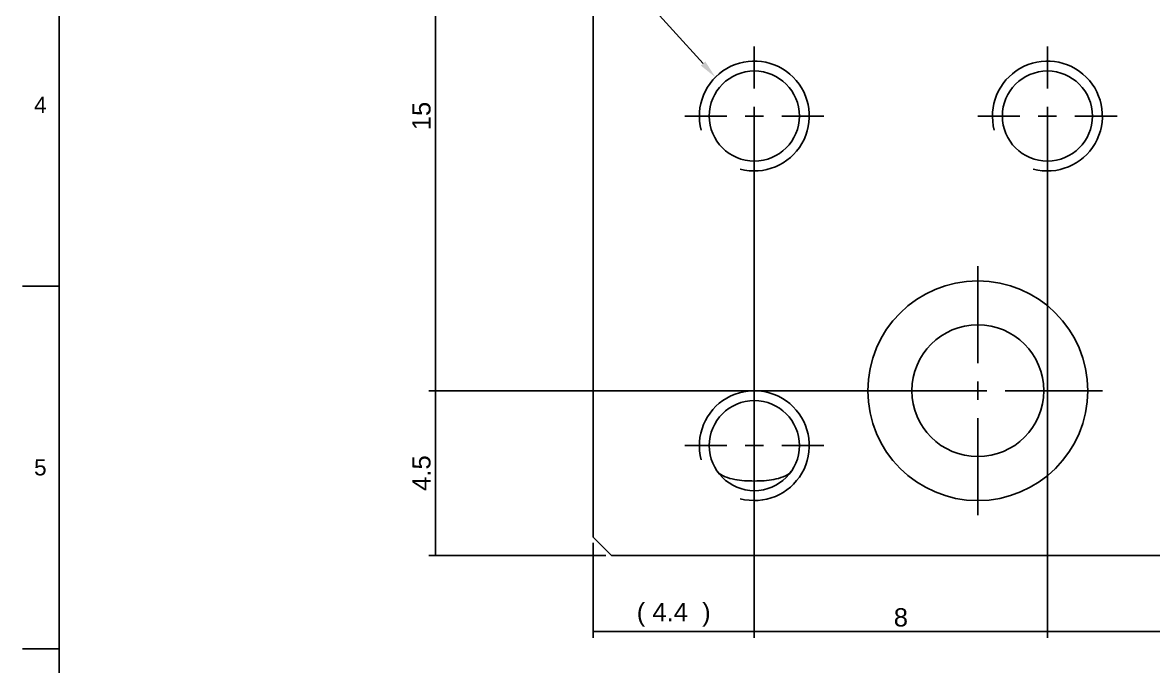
# Model space of a CAD drawing. Header units: millimetres. Extents: x 0 to 416, y -34 to 292.
# Drawn here: x 5 to 159.3, y 47.1 to 135 of the extents above; entities that cross this region are included whole.
import ezdxf
from ezdxf import colors
from ezdxf.entities.mleader import LeaderData, LeaderLine
from ezdxf.lldxf.tags import DXFTag
from ezdxf.math import Vec2, Vec3

# ---------------------------------------------------------------- set-up
doc = ezdxf.new("R2010")
doc.units = ezdxf.units.MM
for name, color, linetype in [('Default', 7, 'Continuous'), ('SLIDER', 7, 'Continuous'), ('Template', 7, 'Continuous')]:
    doc.layers.add(name, color=color, linetype=linetype)
doc.styles.add('SEACAD_Arial', font='arial.ttf')
tags = doc.linetypes.add('CENTER2', pattern=[28.575, 19.05, -3.175, 3.175, -3.175]).pattern_tags.tags
tags[10:11] = [DXFTag(74, 4), DXFTag(75, 0), DXFTag(340, '0'), DXFTag(46, 0.0), DXFTag(50, 0.0), DXFTag(44, 0.0), DXFTag(45, 0.0)]
tags[8:9] = [DXFTag(74, 4), DXFTag(75, 0), DXFTag(340, '0'), DXFTag(46, 0.0), DXFTag(50, 0.0), DXFTag(44, 0.0), DXFTag(45, 0.0)]
tags[6:7] = [DXFTag(74, 4), DXFTag(75, 0), DXFTag(340, '0'), DXFTag(46, 0.0), DXFTag(50, 0.0), DXFTag(44, 0.0), DXFTag(45, 0.0)]
tags[4:5] = [DXFTag(74, 4), DXFTag(75, 0), DXFTag(340, '0'), DXFTag(46, 0.0), DXFTag(50, 0.0), DXFTag(44, 0.0), DXFTag(45, 0.0)]
doc.dimstyles.new('STD', dxfattribs={"dimtxt": 2.5, "dimasz": 2, "dimexe": 0.875, "dimexo": 0.75, "dimtad": 1, "dimdec": 3, "dimlfac": 0.2, "dimdsep": 46, "dimtxsty": 'SEACAD_Arial', "dimblk1": '_SE_FILLED', "dimblk2": '_SE_FILLED', "dimsah": 1, "dimcen": 1.25, "dimadec": 1, "dimazin": 0, "dimtfac": 0.5, "dimtdec": 4, "dimtmove": 0, "dimatfit": 3, "dimfxl": 1, "dimarcsym": 0})

# ---------------------------------------------------------------- blocks, each defined once
blk = doc.blocks.new('SE')
at = {"layer": 'SLIDER', "color": 7, "linetype": 'Continuous'}
for p, q in [((85.35, 177.22), (82.85, 174.72)), ((235.35, 177.22), (85.35, 177.22)), ((237.85, 174.72), (235.35, 177.22)), ((82.85, 64.72), (82.85, 174.72)), ((237.85, 174.72), (237.85, 64.72)), ((82.85, 64.72), (85.35, 62.22)), ((235.35, 62.22), (237.85, 64.72)), ((85.35, 62.22), (235.35, 62.22))]:
    blk.add_line(p, q, dxfattribs=at)
for centre, radius in [((135.35, 159.72), 15), ((185.35, 159.72), 15), ((135.35, 159.72), 9), ((185.35, 159.72), 9), ((104.85, 122.22), 6.15), ((144.85, 122.22), 6.15), ((184.85, 122.22), 6.15), ((224.85, 122.22), 6.15), ((135.35, 84.72), 15), ((185.35, 84.72), 15), ((135.35, 84.72), 9), ((185.35, 84.72), 9), ((104.85, 77.22), 6.15), ((224.85, 77.22), 6.15)]:
    blk.add_circle(centre, radius, dxfattribs=at)
for centre in [(104.85, 122.22), (144.85, 122.22), (184.85, 122.22), (224.85, 122.22), (104.85, 77.22), (224.85, 77.22)]:
    blk.add_arc(centre, 7.5, 255, 195, dxfattribs=at)
for points in [[(99.79, 73.72), (100.05, 73.34), (100.48, 73.12), (101.3, 72.8), (101.74, 72.69), (103.05, 72.44), (103.94, 72.39), (105.76, 72.39), (106.65, 72.44), (107.95, 72.69), (108.39, 72.8), (109.22, 73.13), (109.64, 73.34), (109.9, 73.72)], [(219.79, 73.72), (220.05, 73.34), (220.48, 73.12), (221.3, 72.8), (221.74, 72.69), (223.05, 72.44), (223.94, 72.39), (225.76, 72.39), (226.65, 72.44), (227.95, 72.69), (228.39, 72.8), (229.22, 73.13), (229.64, 73.34), (229.9, 73.72)]]:
    blk.add_open_spline(points, degree=3, knots=[0, 0, 0, 0, 0.125, 0.125, 0.25, 0.25, 0.5, 0.5, 0.75, 0.75, 0.875, 0.875, 1, 1, 1, 1], dxfattribs=at)
blk = doc.blocks.new('SEANNOT_GROUP2')
at = {"layer": 'Default', "color": 7, "linetype": 'CENTER2'}
for p, q in [((135.35, 88.47), (135.35, 101.72)), ((135.35, 85.97), (135.35, 83.47)), ((131.6, 84.72), (118.35, 84.72)), ((136.6, 84.72), (134.1, 84.72)), ((139.1, 84.72), (152.35, 84.72)), ((135.35, 80.97), (135.35, 67.72))]:
    blk.add_line(p, q, dxfattribs=at)
blk = doc.blocks.new('SEANNOT_GROUP4')
at = {"layer": 'Default', "color": 7, "linetype": 'CENTER2'}
for p, q in [((104.85, 125.97), (104.85, 131.72)), ((104.85, 123.47), (104.85, 120.97)), ((101.1, 122.22), (95.35, 122.22)), ((106.1, 122.22), (103.6, 122.22)), ((108.6, 122.22), (114.35, 122.22)), ((104.85, 118.47), (104.85, 112.72))]:
    blk.add_line(p, q, dxfattribs=at)
blk = doc.blocks.new('SEANNOT_GROUP5')
at = {"layer": 'Default', "color": 7, "linetype": 'CENTER2'}
for p, q in [((104.85, 80.97), (104.85, 86.72)), ((101.1, 77.22), (95.35, 77.22)), ((106.1, 77.22), (103.6, 77.22)), ((104.85, 78.47), (104.85, 75.97)), ((108.6, 77.22), (114.35, 77.22)), ((104.85, 73.47), (104.85, 67.72))]:
    blk.add_line(p, q, dxfattribs=at)
blk = doc.blocks.new('SEANNOT_GROUP6')
at = {"layer": 'Default', "color": 7, "linetype": 'CENTER2'}
for p, q in [((144.85, 125.97), (144.85, 131.72)), ((144.85, 123.47), (144.85, 120.97)), ((141.1, 122.22), (135.35, 122.22)), ((146.1, 122.22), (143.6, 122.22)), ((148.6, 122.22), (154.35, 122.22)), ((144.85, 118.47), (144.85, 112.72))]:
    blk.add_line(p, q, dxfattribs=at)
blk = doc.blocks.new('_SE_FILLED')
at = {"color": 0}
blk.add_line((0, 0), (-1, 0), dxfattribs=at)
blk.add_solid([(0, 0), (-1, -0.1665), (-1, 0.1665), (0, 0)], dxfattribs=at)
blk = doc.blocks.new('*D125')
at = {"layer": 'Default', "color": 0, "linetype": 'Continuous', "lineweight": -2}
for p, q in [((144.85, 121.47), (144.85, 50.98)), ((184.85, 121.47), (184.85, 50.98)), ((182.85, 51.86), (146.85, 51.86))]:
    blk.add_line(p, q, dxfattribs=at)
at = {"layer": 'Defpoints', "color": 0, "linetype": 'Continuous'}
for p in [(144.85, 122.22), (184.85, 122.22), (144.85, 51.86)]:
    blk.add_point(p, dxfattribs=at)
at = {"layer": 'Default', "color": 0, "linetype": 'Continuous', "lineweight": -2, "xscale": 2, "yscale": 2, "zscale": 2, "rotation": 180}
blk.add_blockref('_SE_FILLED', (144.85, 51.86), dxfattribs=at)
at = {"layer": 'Default', "color": 0, "linetype": 'Continuous', "lineweight": -2, "xscale": 2, "yscale": 2, "zscale": 2}
blk.add_blockref('_SE_FILLED', (184.85, 51.86), dxfattribs=at)
at = {"layer": 'Default', "color": 0, "linetype": 'Continuous', "insert": (164.85, 53.76), "char_height": 2.5, "attachment_point": 5, "style": 'SEACAD_Arial'}
blk.add_mtext('\\A1;8 ', dxfattribs=at)
blk = doc.blocks.new('*D126')
at = {"layer": 'Default', "color": 0, "linetype": 'Continuous', "lineweight": -2}
for p, q in [((104.85, 121.47), (104.85, 50.98)), ((144.85, 121.47), (144.85, 50.98)), ((142.85, 51.86), (106.85, 51.86))]:
    blk.add_line(p, q, dxfattribs=at)
at = {"layer": 'Defpoints', "color": 0, "linetype": 'Continuous'}
for p in [(104.85, 122.22), (144.85, 122.22), (104.85, 51.86)]:
    blk.add_point(p, dxfattribs=at)
at = {"layer": 'Default', "color": 0, "linetype": 'Continuous', "lineweight": -2, "xscale": 2, "yscale": 2, "zscale": 2, "rotation": 180}
blk.add_blockref('_SE_FILLED', (104.85, 51.86), dxfattribs=at)
at = {"layer": 'Default', "color": 0, "linetype": 'Continuous', "lineweight": -2, "xscale": 2, "yscale": 2, "zscale": 2}
blk.add_blockref('_SE_FILLED', (144.85, 51.86), dxfattribs=at)
at = {"layer": 'Default', "color": 0, "linetype": 'Continuous', "insert": (124.85, 53.76), "char_height": 2.5, "attachment_point": 5, "style": 'SEACAD_Arial'}
blk.add_mtext('\\A1;8 ', dxfattribs=at)
blk = doc.blocks.new('*D129')
at = {"layer": 'Default', "color": 0, "linetype": 'Continuous', "lineweight": -2}
for p, q in [((134.6, 84.72), (60.45, 84.72)), ((61.33, 64.22), (61.33, 82.72)), ((84.6, 62.22), (60.45, 62.22))]:
    blk.add_line(p, q, dxfattribs=at)
at = {"layer": 'Defpoints', "color": 0, "linetype": 'Continuous'}
for p in [(61.33, 84.72), (135.35, 84.72), (85.35, 62.22)]:
    blk.add_point(p, dxfattribs=at)
at = {"layer": 'Default', "color": 0, "linetype": 'Continuous', "lineweight": -2, "xscale": 2, "yscale": 2, "zscale": 2}
for p, rotation in [((61.33, 84.72), 90), ((61.33, 62.22), 270)]:
    blk.add_blockref('_SE_FILLED', p, dxfattribs=dict(at, rotation=rotation))
at = {"layer": 'Default', "color": 0, "linetype": 'Continuous', "insert": (59.43, 73.47), "char_height": 2.5, "attachment_point": 5, "rotation": 90, "style": 'SEACAD_Arial'}
blk.add_mtext('\\A1;4.5 ', dxfattribs=at)
blk = doc.blocks.new('*D130')
at = {"layer": 'Default', "color": 0, "linetype": 'Continuous', "lineweight": -2}
for p, q in [((134.6, 159.72), (60.45, 159.72)), ((61.33, 86.72), (61.33, 157.72)), ((134.6, 84.72), (60.45, 84.72))]:
    blk.add_line(p, q, dxfattribs=at)
at = {"layer": 'Defpoints', "color": 0, "linetype": 'Continuous'}
for p in [(61.33, 159.72), (135.35, 159.72), (135.35, 84.72)]:
    blk.add_point(p, dxfattribs=at)
at = {"layer": 'Default', "color": 0, "linetype": 'Continuous', "lineweight": -2, "xscale": 2, "yscale": 2, "zscale": 2}
for p, rotation in [((61.33, 159.72), 90), ((61.33, 84.72), 270)]:
    blk.add_blockref('_SE_FILLED', p, dxfattribs=dict(at, rotation=rotation))
at = {"layer": 'Default', "color": 0, "linetype": 'Continuous', "insert": (59.43, 122.22), "char_height": 2.5, "attachment_point": 5, "rotation": 90, "style": 'SEACAD_Arial'}
blk.add_mtext('\\A1;15 ', dxfattribs=at)
blk = doc.blocks.new('*D134')
at = {"layer": 'Default', "color": 0, "linetype": 'Continuous', "lineweight": -2}
for p, q in [((104.85, 76.47), (104.85, 50.98)), ((82.85, 63.97), (82.85, 50.98)), ((84.85, 51.86), (102.85, 51.86))]:
    blk.add_line(p, q, dxfattribs=at)
at = {"layer": 'Defpoints', "color": 0, "linetype": 'Continuous'}
for p in [(104.85, 77.22), (82.85, 64.72), (104.85, 51.86)]:
    blk.add_point(p, dxfattribs=at)
at = {"layer": 'Default', "color": 0, "linetype": 'Continuous', "lineweight": -2, "xscale": 2, "yscale": 2, "zscale": 2, "rotation": 180}
blk.add_blockref('_SE_FILLED', (82.85, 51.86), dxfattribs=at)
at = {"layer": 'Default', "color": 0, "linetype": 'Continuous', "lineweight": -2, "xscale": 2, "yscale": 2, "zscale": 2}
blk.add_blockref('_SE_FILLED', (104.85, 51.86), dxfattribs=at)
at = {"layer": 'Default', "color": 0, "linetype": 'Continuous', "insert": (93.85, 54.12), "char_height": 2.5, "attachment_point": 5, "style": 'SEACAD_Arial'}
blk.add_mtext('\\A1;( 4.4  )', dxfattribs=at)
blk = doc.blocks.new('_DOT')
at = {"color": 0, "linetype": 'ByBlock', "lineweight": -2}
blk.add_line((-0.5, 0), (-1, 0), dxfattribs=at)
at = {"color": 0, "linetype": 'ByBlock', "const_width": 0.5}
blk.add_lwpolyline([(-0.25, 0, 1), (0.25, 0, 1)], format="xyb", close=True, dxfattribs=at)

msp = doc.modelspace()

# ---------------------------------------------------------------- linework, layer by layer
at = {"layer": 'Template', "color": 7, "linetype": 'Continuous'}
for p, q in [((10, 287), (10, 10)), ((10, 99), (5, 99)), ((10, 49.5), (5, 49.5))]:
    msp.add_line(p, q, dxfattribs=at)

# ---------------------------------------------------------------- block references
at = {"layer": 'Default'}
for name in ['SE', 'SEANNOT_GROUP4', 'SEANNOT_GROUP6', 'SEANNOT_GROUP2', 'SEANNOT_GROUP5']:
    msp.add_blockref(name, (0, 0), dxfattribs=at)

# ---------------------------------------------------------------- dimensions: what is measured, and where the dimension line sits
at = {"layer": 'Default', "color": 7, "linetype": 'Continuous'}
for base, p1, p2, picture, middle, dimtype in [((61.3289, 159.7152), (135.3463, 84.7152), (135.3463, 159.7152), '*D130', (61.3289, 122.2152), 161), ((61.3289, 84.7152), (85.3463, 62.2152), (135.3463, 84.7152), '*D129', (61.3289, 73.4652), 160)]:
    dim = msp.add_linear_dim(base=base, p1=p1, p2=p2, angle=90, text='\\A1;<> ', dimstyle='STD', override={"dimlfac": 0.2}, dxfattribs=at)
    dim.commit()
    dim.dimension.update_dxf_attribs({"geometry": picture, "text_midpoint": middle, "dimtype": dimtype})
for base, p1, p2, text, picture, middle in [((104.8463, 51.8554), (144.8463, 122.2152), (104.8463, 122.2152), '\\A1;<> ', '*D126', (124.8463, 51.8554)), ((144.8463, 51.8554), (184.8463, 122.2152), (144.8463, 122.2152), '\\A1;<> ', '*D125', (164.8463, 51.8554)), ((104.8463, 51.8554), (82.8463, 64.7152), (104.8463, 77.2152), '\\A1;( <>  )', '*D134', (93.8463, 51.8554))]:
    dim = msp.add_linear_dim(base=base, p1=p1, p2=p2, text=text, dimstyle='STD', override={"dimlfac": 0.2}, dxfattribs=at)
    dim.commit()
    dim.dimension.update_dxf_attribs({"geometry": picture, "text_midpoint": middle, "dimtype": 160})

# ---------------------------------------------------------------- leaders
ml = msp.add_multileader_mtext('Standard', dxfattribs=at)
ml.set_content('{\\pxsm0.9;\\fArial|b1||i0||c0|p34;\\W1.;6-M3 DP 6\\P}', color=7)
ml.set_leader_properties()
ml.build(insert=Vec2(0, 0))
ml.multileader.update_dxf_attribs({"text_left_attachment_type": 5, "text_right_attachment_type": 5, "dogleg_length": 2.5, "arrow_head_size": 2.5})
ctx = ml.context
ctx.base_point, ctx.char_height, ctx.arrow_head_size = Vec3(42.2864, 165.5549), 2.5, 2.5
ctx.left_attachment, ctx.right_attachment = 5, 5
notes = []
notes.append((ctx, [(0, (1, 1, 0), (65.1914, 165.5549), (-1, 0), 2.5, [(0, [(99.543, 127.5185)], 0, [])])]))
ctx.mtext.insert = Vec3(44.2864, 168.5624)
at = {"layer": 'Template', "color": 7, "linetype": 'Continuous'}
ml = msp.add_multileader_mtext('Standard', dxfattribs=at)
ml.set_content('{\\pxsm0.9;\\fArial|b0||i0||c0|p34;\\W1.;4\\P}', color=7)
ml.set_leader_properties()
ml.set_arrow_properties(name='DOT')
ml.build(insert=Vec2(0, 0))
ml.multileader.update_dxf_attribs({"leader_type": 0, "dogleg_length": 0, "arrow_head_size": 1.76})
ctx = ml.context
ctx.base_point, ctx.char_height, ctx.arrow_head_size, ctx.landing_gap_size = Vec3(5.7952, 123.75), 2.2, 1.76, 0.77
ctx.mtext.insert = Vec3(6.5652, 124.85)
ml = msp.add_multileader_mtext('Standard', dxfattribs=at)
ml.set_content('{\\pxsm0.9;\\fArial|b0||i0||c0|p34;\\W1.;5\\P}', color=7)
ml.set_leader_properties()
ml.set_arrow_properties(name='DOT')
ml.build(insert=Vec2(0, 0))
ml.multileader.update_dxf_attribs({"leader_type": 0, "dogleg_length": 0, "arrow_head_size": 1.76})
ctx = ml.context
ctx.base_point, ctx.char_height, ctx.arrow_head_size, ctx.landing_gap_size = Vec3(5.7952, 74.2313), 2.2, 1.76, 0.77
ctx.mtext.insert = Vec3(6.5652, 75.35)
for ctx, leaders in notes:
    for number, flags, end, landing, length, lines in leaders:
        leader = LeaderData()
        leader.index, (leader.has_last_leader_line, leader.has_dogleg_vector, leader.attachment_direction) = number, flags
        leader.last_leader_point, leader.dogleg_vector, leader.dogleg_length = Vec3(end), Vec3(landing), length
        for number, points, colour, breaks in lines:
            line = LeaderLine()
            line.index, line.vertices, line.color, line.breaks = number, Vec3.list(points), colors.encode_raw_color(colour), breaks
            leader.lines.append(line)
        ctx.leaders.append(leader)

doc.saveas('drawing.dxf')
